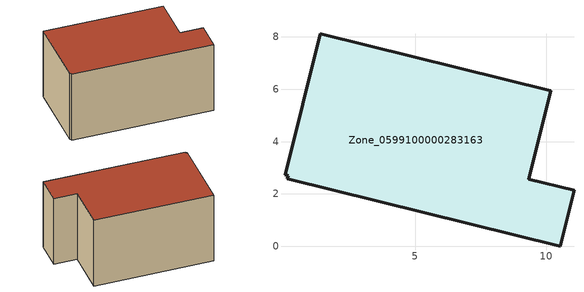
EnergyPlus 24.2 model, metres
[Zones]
Zone_0599100000283163
 floor ground (C_G): 1.37,8.12 10.17,5.93 9.34,2.57 11.06,2.15 10.53,0 0.12,2.58 0.15,2.71 0.03,2.73 z0
 wall outside (C_F): 10.17,5.93 1.37,8.12 0.03,2.73 0.15,2.71 0.12,2.58 10.53,0 11.06,2.15 9.34,2.57 10.17,5.93 z0:5.73
 roof outside (C_R): 0.15,2.71 0.12,2.58 10.53,0 11.06,2.15 9.34,2.57 10.17,5.93 1.37,8.12 0.03,2.73 z5.73
[BUILDING]
Pand.0599100000283163: North Axis=0; Terrain=City; Loads Convergence Tolerance Value=0.04; Temperature Convergence Tolerance Value=0.4; Solar Distribution=FullExterior; Maximum Number of Warmup Days=25; Minimum Number of Warmup Days=1
[Site:Location]
Rotterdam.The.Hague.AP_ZH_NLD Design_Conditions: Latitude=51.96; Longitude=4.45; Time Zone=1; Elevation=-4.5
[SITE:GROUNDTEMPERATURE:BUILDINGSURFACE]
18, 18, 18, 18, 18, 18, 18, 18, 18, 18, 18, 18
[MATERIAL] Thermal Absorptance=0.9; Solar Absorptance=0.7; Visible Absorptance=0.7
Name | Roughness | Thickness | Conductivity | Density | Specific Heat
G.TI.1975-1991 | MediumSmooth | 0.15 | 0.288461 | 540 | 1210
F.TI.1975-1991 | Rough | 0.3 | 0.230769 | 1920 | 840
R.TI.1975-1991 | MediumRough | 0.2 | 0.153846 | 1500 | 1000
[CONSTRUCTION]
C_G: G.TI.1975-1991
C_F: F.TI.1975-1991
C_R: R.TI.1975-1991
[ZONE]
Zone_0599100000283163: Type=1; Multiplier=1; Ceiling Height=Autocalculate; Volume=Autocalculate; Floor Area=autocalculate; Part of Total Floor Area=Yes
[ZONEINFILTRATION:DESIGNFLOWRATE]
Infil_Zone_0599100000283163: Zone or ZoneList or Space or SpaceList=Zone_0599100000283163; Schedule=AlwaysOn; Design Flow Rate Calculation Method=Flow/Area; Flow Rate per Floor Area=0.003; Constant Term Coefficient=1; Temperature Term Coefficient=0; Velocity Term Coefficient=0; Velocity Squared Term Coefficient=0
[HVACTEMPLATE:ZONE:IDEALLOADSAIRSYSTEM]
Zone_0599100000283163: Maximum Heating Supply Air Temperature=50; Minimum Cooling Supply Air Temperature=13; Maximum Heating Supply Air Humidity Ratio=0.0156; Minimum Cooling Supply Air Humidity Ratio=0.0077; Heating Limit=NoLimit; Cooling Limit=NoLimit; Dehumidification Control Type=ConstantSensibleHeatRatio; Cooling Sensible Heat Ratio=0.7; Dehumidification Setpoint=60; Humidification Control Type=None; Humidification Setpoint=30; Outdoor Air Method=None; Outdoor Air Flow Rate per Person=0.00944; Outdoor Air Flow Rate per Zone Floor Area=0; Outdoor Air Flow Rate per Zone=0; Demand Controlled Ventilation Type=None; Outdoor Air Economizer Type=NoEconomizer; Heat Recovery Type=None; Sensible Heat Recovery Effectiveness=0.7; Latent Heat Recovery Effectiveness=0.65
[ZONECONTROL:THERMOSTAT]
ThermostatControl_Zone_0599100000283163: Zone or ZoneList=Zone_0599100000283163; Control Type Schedule=DualSetpointControlType; Control 1=Thermostat_Zone_0599100000283163; Temperature Difference Between Cutout And Setpoint=0
[THERMOSTATSETPOINT:DUALSETPOINT]
Thermostat_Zone_0599100000283163: Heating Setpoint Temperature Schedule=HeatingSetpoint_Zone_0599100000283163; Cooling Setpoint Temperature Schedule=CoolingSetpoint_Zone_0599100000283163
[SCHEDULE:COMPACT]
HeatingSetpoint_Zone_0599100000283163: Through: 12/31, For: AllDays, Until: 24:00, 21
CoolingSetpoint_Zone_0599100000283163: Through: 12/31, For: AllDays, Until: 24:00, 24
DualSetpointControlType: Through: 12/31, For: AllDays, Until: 24:00, 4
AlwaysOn: Through: 12/31, For: AllDays, Until: 24:00, 1
